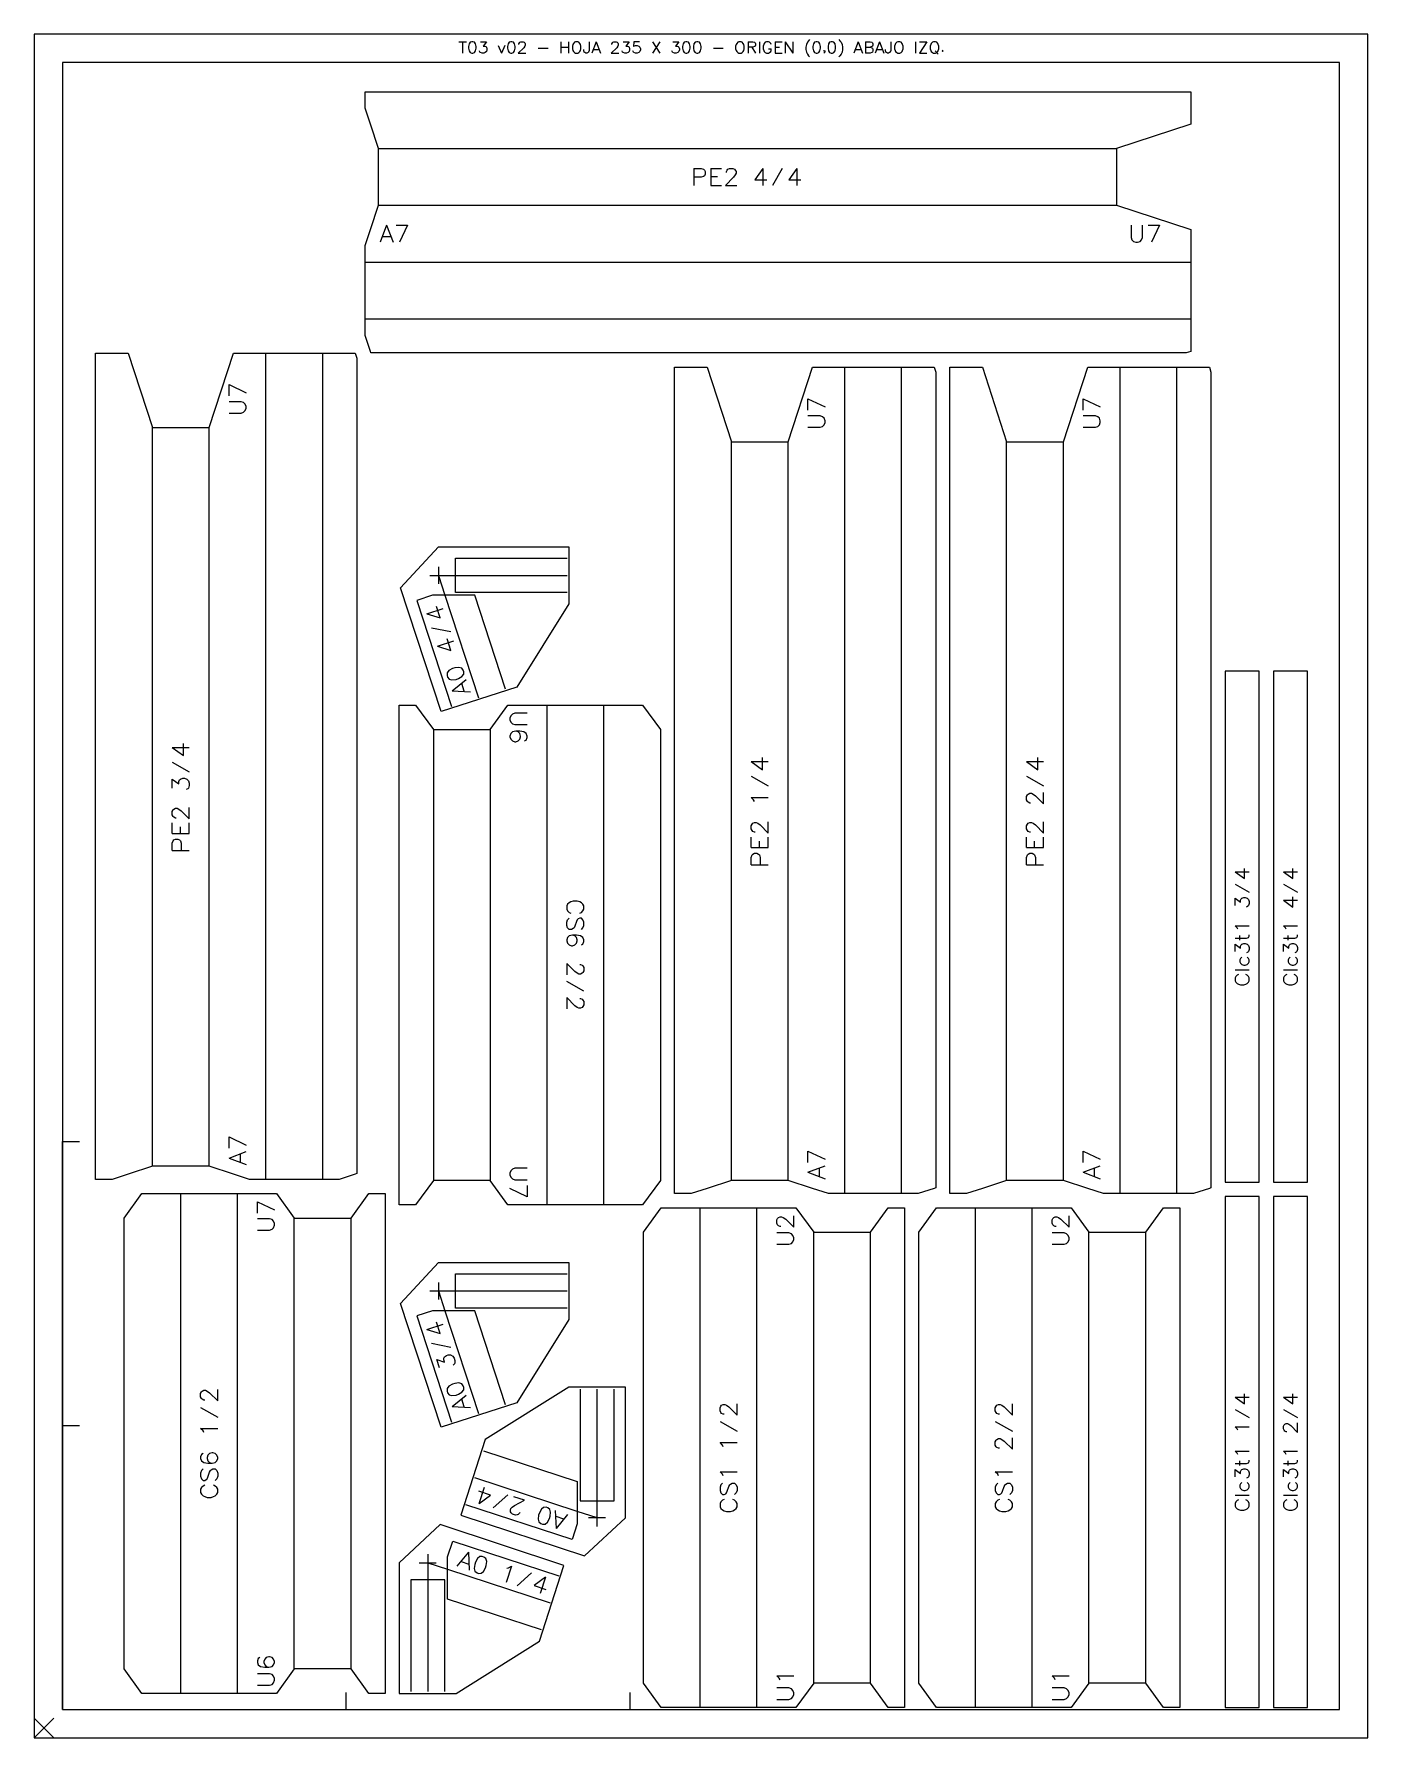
# Model space of a CAD drawing. Extents: x 0 to 235, y 0 to 300.
import ezdxf

# ---------------------------------------------------------------- set-up
doc = ezdxf.new("R2010")
doc.units = 0
for name, color, linetype in [('CORTE', 1, 'Continuous'), ('EJE', 4, 'Continuous'), ('PLIEGUE', 3, 'Continuous'), ('REFERENCIA', 8, 'Continuous'), ('ROTULO', 5, 'Continuous')]:
    doc.layers.add(name, color=color, linetype=linetype)

msp = doc.modelspace()

# ---------------------------------------------------------------- linework, layer by layer
at = {"layer": 'CORTE', "color": 1, "linetype": 'CONTINUOUS'}
for points in [[(58.35, 289.85), (203.8261, 289.85), (203.8261, 286.9386), (203.8261, 284.1338), (203.8261, 284.1338), (190.7012, 279.85), (190.7012, 279.85), (190.7012, 269.85), (190.7012, 269.85), (203.8261, 265.5662), (203.8261, 265.5662), (203.8261, 262.7614), (203.8261, 259.85), (203.8261, 249.85), (203.8261, 246.9386), (203.8261, 244.1338), (203.8261, 244.1338), (202.9565, 243.85), (59.3581, 243.85), (59.2655, 244.1338), (58.35, 246.9386), (58.35, 249.85), (58.35, 259.85), (58.35, 262.7614), (59.2655, 265.5662), (60.6637, 269.85), (60.6637, 279.85), (59.2655, 284.1338), (58.35, 286.9386)], [(10.85, 98.35), (10.85, 243.8261), (13.7614, 243.8261), (16.5662, 243.8261), (16.5662, 243.8261), (20.85, 230.7012), (20.85, 230.7012), (30.85, 230.7012), (30.85, 230.7012), (35.1338, 243.8261), (35.1338, 243.8261), (37.9386, 243.8261), (40.85, 243.8261), (50.85, 243.8261), (53.7614, 243.8261), (56.5662, 243.8261), (56.5662, 243.8261), (56.85, 242.9565), (56.85, 99.3581), (56.5662, 99.2655), (53.7614, 98.35), (50.85, 98.35), (40.85, 98.35), (37.9386, 98.35), (35.1338, 99.2655), (30.85, 100.6637), (20.85, 100.6637), (16.5662, 99.2655), (13.7614, 98.35)], [(112.85, 95.85), (112.85, 241.3261), (115.7614, 241.3261), (118.5662, 241.3261), (118.5662, 241.3261), (122.85, 228.2012), (122.85, 228.2012), (132.85, 228.2012), (132.85, 228.2012), (137.1338, 241.3261), (137.1338, 241.3261), (139.9386, 241.3261), (142.85, 241.3261), (152.85, 241.3261), (155.7614, 241.3261), (158.5662, 241.3261), (158.5662, 241.3261), (158.85, 240.4565), (158.85, 96.8581), (158.5662, 96.7655), (155.7614, 95.85), (152.85, 95.85), (142.85, 95.85), (139.9386, 95.85), (137.1338, 96.7655), (132.85, 98.1637), (122.85, 98.1637), (118.5662, 96.7655), (115.7614, 95.85)], [(161.35, 95.85), (161.35, 241.3261), (164.2614, 241.3261), (167.0662, 241.3261), (167.0662, 241.3261), (171.35, 228.2012), (171.35, 228.2012), (181.35, 228.2012), (181.35, 228.2012), (185.6338, 241.3261), (185.6338, 241.3261), (188.4386, 241.3261), (191.35, 241.3261), (201.35, 241.3261), (204.2614, 241.3261), (207.0662, 241.3261), (207.0662, 241.3261), (207.35, 240.4565), (207.35, 96.8581), (207.0662, 96.7655), (204.2614, 95.85), (201.35, 95.85), (191.35, 95.85), (188.4386, 95.85), (185.6338, 96.7655), (181.35, 98.1637), (171.35, 98.1637), (167.0662, 96.7655), (164.2614, 95.85)], [(64.5324, 202.4972), (71.2324, 209.6972), (94.2324, 209.6972), (94.2324, 199.6972), (85.0324, 184.9972), (71.7324, 180.6972)], [(215.85, 97.85), (215.85, 187.85), (209.85, 187.85), (209.85, 97.85)], [(224.35, 97.85), (224.35, 187.85), (218.35, 187.85), (218.35, 97.85)], [(110.35, 177.5328), (110.35, 98.1672), (107.2177, 93.85), (107.2177, 93.85), (100.35, 93.85), (90.35, 93.85), (83.4823, 93.85), (83.4823, 93.85), (80.35, 98.1672), (80.35, 98.1672), (70.35, 98.1672), (70.35, 98.1672), (67.2177, 93.85), (67.2177, 93.85), (64.35, 93.85), (64.35, 181.85), (67.2177, 181.85), (67.2177, 181.85), (70.35, 177.5328), (70.35, 177.5328), (80.35, 177.5328), (80.35, 177.5328), (83.4823, 181.85), (83.4823, 181.85), (90.35, 181.85), (100.35, 181.85), (107.2177, 181.85), (107.2177, 181.85)], [(15.85, 12.1672), (15.85, 91.5328), (18.9823, 95.85), (18.9823, 95.85), (25.85, 95.85), (35.85, 95.85), (42.7177, 95.85), (42.7177, 95.85), (45.85, 91.5328), (45.85, 91.5328), (55.85, 91.5328), (55.85, 91.5328), (58.9823, 95.85), (58.9823, 95.85), (61.85, 95.85), (61.85, 7.85), (58.9823, 7.85), (58.9823, 7.85), (55.85, 12.1672), (55.85, 12.1672), (45.85, 12.1672), (45.85, 12.1672), (42.7177, 7.85), (42.7177, 7.85), (35.85, 7.85), (25.85, 7.85), (18.9823, 7.85), (18.9823, 7.85)], [(107.35, 9.6672), (107.35, 89.0328), (110.4823, 93.35), (110.4823, 93.35), (117.35, 93.35), (127.35, 93.35), (134.2177, 93.35), (134.2177, 93.35), (137.35, 89.0328), (137.35, 89.0328), (147.35, 89.0328), (147.35, 89.0328), (150.4823, 93.35), (150.4823, 93.35), (153.35, 93.35), (153.35, 5.35), (150.4823, 5.35), (150.4823, 5.35), (147.35, 9.6672), (147.35, 9.6672), (137.35, 9.6672), (137.35, 9.6672), (134.2177, 5.35), (134.2177, 5.35), (127.35, 5.35), (117.35, 5.35), (110.4823, 5.35), (110.4823, 5.35)], [(155.85, 9.6672), (155.85, 89.0328), (158.9823, 93.35), (158.9823, 93.35), (165.85, 93.35), (175.85, 93.35), (182.7177, 93.35), (182.7177, 93.35), (185.85, 89.0328), (185.85, 89.0328), (195.85, 89.0328), (195.85, 89.0328), (198.9823, 93.35), (198.9823, 93.35), (201.85, 93.35), (201.85, 5.35), (198.9823, 5.35), (198.9823, 5.35), (195.85, 9.6672), (195.85, 9.6672), (185.85, 9.6672), (185.85, 9.6672), (182.7177, 5.35), (182.7177, 5.35), (175.85, 5.35), (165.85, 5.35), (158.9823, 5.35), (158.9823, 5.35)], [(215.85, 5.35), (215.85, 95.35), (209.85, 95.35), (209.85, 5.35)], [(224.35, 5.35), (224.35, 95.35), (218.35, 95.35), (218.35, 5.35)], [(64.5324, 76.4972), (71.2324, 83.6972), (94.2324, 83.6972), (94.2324, 73.6972), (85.0324, 58.9972), (71.7324, 54.6972)], [(96.9972, 32.0324), (104.1972, 38.7324), (104.1972, 61.7324), (94.1972, 61.7324), (79.4972, 52.5324), (75.1972, 39.2324)], [(71.55, 37.55), (64.35, 30.85), (64.35, 7.85), (74.35, 7.85), (89.05, 17.05), (93.35, 30.35)]]:
    msp.add_lwpolyline(points, close=True, dxfattribs=at)
at = {"layer": 'EJE', "color": 4, "linetype": 'CONTINUOUS'}
for p, q in [((69.7324, 204.6972), (71.2324, 204.6972)), ((71.2324, 206.1972), (71.2324, 204.6972)), ((71.2324, 204.6972), (72.3747, 201.1972)), ((71.2324, 204.6972), (71.2324, 203.1972)), ((74.2324, 204.6972), (93.9324, 204.6972)), ((72.3747, 201.1972), (78.2726, 183.127)), ((69.7324, 78.6972), (71.2324, 78.6972)), ((71.2324, 80.1972), (71.2324, 78.6972)), ((71.2324, 78.6972), (72.3747, 75.1972)), ((71.2324, 78.6972), (71.2324, 77.1972)), ((74.2324, 78.6972), (93.9324, 78.6972)), ((72.3747, 75.1972), (78.2726, 57.127)), ((99.1972, 41.7324), (99.1972, 61.4324)), ((95.6972, 39.8747), (77.627, 45.7726)), ((99.1972, 38.7324), (95.6972, 39.8747)), ((99.1972, 38.7324), (97.6972, 38.7324)), ((99.1972, 37.2324), (99.1972, 38.7324)), ((100.6972, 38.7324), (99.1972, 38.7324)), ((67.85, 30.85), (69.35, 30.85)), ((69.35, 32.35), (69.35, 30.85)), ((69.35, 30.85), (72.85, 29.7076)), ((69.35, 30.85), (70.85, 30.85)), ((69.35, 27.85), (69.35, 8.15)), ((72.85, 29.7076), (90.9202, 23.8097))]:
    msp.add_line(p, q, dxfattribs=at)
for points in [[(74.2324, 204.6972), (74.2324, 207.6972), (93.9324, 207.6972)], [(71.2324, 204.6972), (72.7324, 204.6972), (74.2324, 204.6972)], [(93.9324, 201.6972), (74.2324, 201.6972), (74.2324, 204.6972)], [(72.3747, 201.1972), (70.1776, 201.1972), (67.41, 200.2939), (73.5151, 181.5889)], [(83.0302, 184.6652), (77.6343, 201.1972), (72.3747, 201.1972)], [(74.2324, 78.6972), (74.2324, 81.6972), (93.9324, 81.6972)], [(71.2324, 78.6972), (72.7324, 78.6972), (74.2324, 78.6972)], [(93.9324, 75.6972), (74.2324, 75.6972), (74.2324, 78.6972)], [(72.3747, 75.1972), (70.1776, 75.1972), (67.41, 74.2939), (73.5151, 55.5889)], [(83.0302, 58.6652), (77.6343, 75.1972), (72.3747, 75.1972)], [(96.1972, 61.4324), (96.1972, 41.7324), (99.1972, 41.7324)], [(99.1972, 41.7324), (102.1972, 41.7324), (102.1972, 61.4324)], [(79.1652, 50.5302), (95.6972, 45.1343), (95.6972, 39.8747)], [(95.6972, 39.8747), (95.6972, 37.6776), (94.7939, 34.91), (76.0889, 41.0151)], [(99.1972, 38.7324), (99.1972, 40.2324), (99.1972, 41.7324)], [(72.85, 29.7076), (72.85, 31.9047), (73.7533, 34.6724), (92.4583, 28.5673)], [(69.35, 30.85), (69.35, 29.35), (69.35, 27.85)], [(69.35, 27.85), (66.35, 27.85), (66.35, 8.15)], [(72.35, 8.15), (72.35, 27.85), (69.35, 27.85)], [(89.382, 19.0522), (72.85, 24.4481), (72.85, 29.7076)]]:
    msp.add_lwpolyline(points, dxfattribs=at)
at = {"layer": 'PLIEGUE', "color": 3, "linetype": 'CONTINUOUS'}
for p, q in [((60.6637, 279.85), (190.7012, 279.85)), ((60.6637, 269.85), (190.7012, 269.85)), ((58.35, 259.85), (203.8261, 259.85)), ((58.35, 249.85), (203.8261, 249.85)), ((40.85, 98.35), (40.85, 243.8261)), ((50.85, 98.35), (50.85, 243.8261)), ((142.85, 95.85), (142.85, 241.3261)), ((152.85, 95.85), (152.85, 241.3261)), ((191.35, 95.85), (191.35, 241.3261)), ((201.35, 95.85), (201.35, 241.3261)), ((20.85, 100.6637), (20.85, 230.7012)), ((30.85, 100.6637), (30.85, 230.7012)), ((122.85, 98.1637), (122.85, 228.2012)), ((132.85, 98.1637), (132.85, 228.2012)), ((171.35, 98.1637), (171.35, 228.2012)), ((181.35, 98.1637), (181.35, 228.2012)), ((90.35, 181.85), (90.35, 93.85)), ((100.35, 181.85), (100.35, 93.85)), ((70.35, 177.5328), (70.35, 98.1672)), ((80.35, 177.5328), (80.35, 98.1672)), ((25.85, 7.85), (25.85, 95.85)), ((35.85, 7.85), (35.85, 95.85)), ((117.35, 5.35), (117.35, 93.35)), ((127.35, 5.35), (127.35, 93.35)), ((165.85, 5.35), (165.85, 93.35)), ((175.85, 5.35), (175.85, 93.35)), ((45.85, 12.1672), (45.85, 91.5328)), ((55.85, 12.1672), (55.85, 91.5328)), ((137.35, 9.6672), (137.35, 89.0328)), ((147.35, 9.6672), (147.35, 89.0328)), ((185.85, 9.6672), (185.85, 89.0328)), ((195.85, 9.6672), (195.85, 89.0328))]:
    msp.add_line(p, q, dxfattribs=at)
at = {"layer": 'REFERENCIA', "color": 8, "linetype": 'CONTINUOUS'}
for p, q in [((74.8333, 298.6429), (76.1667, 298.6429)), ((75.5, 298.6429), (75.5, 296.6429)), ((81.7857, 297.9762), (82.3571, 296.6429)), ((82.9286, 297.9762), (82.3571, 296.6429)), ((88.8333, 297.5), (90.5476, 297.5)), ((92.8333, 298.6429), (92.8333, 296.6429)), ((92.8333, 297.6905), (94.1667, 297.6905)), ((94.1667, 298.6429), (94.1667, 296.6429)), ((99.0238, 298.6429), (98.2619, 296.6429)), ((98.5476, 297.3095), (99.5, 297.3095)), ((99.0238, 298.6429), (99.7857, 296.6429)), ((108.9286, 298.6429), (110.2619, 296.6429)), ((110.2619, 298.6429), (108.9286, 296.6429)), ((119.6905, 297.5), (121.4048, 297.5)), ((125.7857, 298.6429), (125.7857, 296.6429)), ((126.4524, 297.6905), (127.119, 296.6429)), ((127.7857, 298.6429), (127.7857, 296.6429)), ((129.4048, 297.4048), (129.881, 297.4048)), ((130.5476, 298.6429), (130.5476, 296.6429)), ((130.5476, 298.6429), (131.7857, 298.6429)), ((130.5476, 297.6905), (131.3095, 297.6905)), ((132.3571, 298.6429), (132.3571, 296.6429)), ((132.3571, 298.6429), (133.6905, 296.6429)), ((133.6905, 298.6429), (133.6905, 296.6429)), ((145.2143, 298.6429), (144.4524, 296.6429)), ((144.7381, 297.3095), (145.6905, 297.3095)), ((145.2143, 298.6429), (145.9762, 296.6429)), ((146.4524, 298.6429), (146.4524, 296.6429)), ((148.9286, 298.6429), (148.1667, 296.6429)), ((148.4524, 297.3095), (149.4048, 297.3095)), ((148.9286, 298.6429), (149.6905, 296.6429)), ((155.3095, 298.6429), (155.3095, 296.6429)), ((157.3095, 298.6429), (155.9762, 296.6429)), ((155.9762, 298.6429), (157.3095, 298.6429)), ((158.7381, 297.0238), (159.3095, 296.4524)), ((130.5476, 296.6429), (131.7857, 296.6429)), ((155.9762, 296.6429), (157.3095, 296.6429)), ((0, 0), (3.5, 3.5)), ((0, 3.5), (3.5, 0))]:
    msp.add_line(p, q, dxfattribs=at)
for points in [[(0, 0), (235, 0), (235, 300), (0, 300), (0, 0)], [(77.119, 298.6429), (76.8333, 298.5476), (76.6429, 298.2619), (76.5476, 297.7857), (76.5476, 297.5), (76.6429, 297.0238), (76.8333, 296.7381), (77.119, 296.6429), (77.3095, 296.6429), (77.5952, 296.7381), (77.7857, 297.0238), (77.881, 297.5), (77.881, 297.7857), (77.7857, 298.2619), (77.5952, 298.5476), (77.3095, 298.6429), (77.119, 298.6429)], [(78.6429, 298.6429), (79.6905, 298.6429), (79.119, 297.881), (79.4048, 297.881), (79.5952, 297.7857), (79.6905, 297.6905), (79.7857, 297.4048), (79.7857, 297.2143), (79.6905, 296.9286), (79.5, 296.7381), (79.2143, 296.6429), (78.9286, 296.6429), (78.6429, 296.7381), (78.5476, 296.8333), (78.4524, 297.0238)], [(83.9762, 298.6429), (83.6905, 298.5476), (83.5, 298.2619), (83.4048, 297.7857), (83.4048, 297.5), (83.5, 297.0238), (83.6905, 296.7381), (83.9762, 296.6429), (84.1667, 296.6429), (84.4524, 296.7381), (84.6429, 297.0238), (84.7381, 297.5), (84.7381, 297.7857), (84.6429, 298.2619), (84.4524, 298.5476), (84.1667, 298.6429), (83.9762, 298.6429)], [(85.4048, 298.1667), (85.4048, 298.2619), (85.5, 298.4524), (85.5952, 298.5476), (85.7857, 298.6429), (86.1667, 298.6429), (86.3571, 298.5476), (86.4524, 298.4524), (86.5476, 298.2619), (86.5476, 298.0714), (86.4524, 297.881), (86.2619, 297.5952), (85.3095, 296.6429), (86.6429, 296.6429)], [(95.4048, 298.6429), (95.2143, 298.5476), (95.0238, 298.3571), (94.9286, 298.1667), (94.8333, 297.881), (94.8333, 297.4048), (94.9286, 297.119), (95.0238, 296.9286), (95.2143, 296.7381), (95.4048, 296.6429), (95.7857, 296.6429), (95.9762, 296.7381), (96.1667, 296.9286), (96.2619, 297.119), (96.3571, 297.4048), (96.3571, 297.881), (96.2619, 298.1667), (96.1667, 298.3571), (95.9762, 298.5476), (95.7857, 298.6429), (95.4048, 298.6429)], [(97.7857, 298.6429), (97.7857, 297.119), (97.6905, 296.8333), (97.5952, 296.7381), (97.4048, 296.6429), (97.2143, 296.6429), (97.0238, 296.7381), (96.9286, 296.8333), (96.8333, 297.119), (96.8333, 297.3095)], [(101.7857, 298.1667), (101.7857, 298.2619), (101.881, 298.4524), (101.9762, 298.5476), (102.1667, 298.6429), (102.5476, 298.6429), (102.7381, 298.5476), (102.8333, 298.4524), (102.9286, 298.2619), (102.9286, 298.0714), (102.8333, 297.881), (102.6429, 297.5952), (101.6905, 296.6429), (103.0238, 296.6429)], [(103.7857, 298.6429), (104.8333, 298.6429), (104.2619, 297.881), (104.5476, 297.881), (104.7381, 297.7857), (104.8333, 297.6905), (104.9286, 297.4048), (104.9286, 297.2143), (104.8333, 296.9286), (104.6429, 296.7381), (104.3571, 296.6429), (104.0714, 296.6429), (103.7857, 296.7381), (103.6905, 296.8333), (103.5952, 297.0238)], [(106.6429, 298.6429), (105.6905, 298.6429), (105.5952, 297.7857), (105.6905, 297.881), (105.9762, 297.9762), (106.2619, 297.9762), (106.5476, 297.881), (106.7381, 297.6905), (106.8333, 297.4048), (106.8333, 297.2143), (106.7381, 296.9286), (106.5476, 296.7381), (106.2619, 296.6429), (105.9762, 296.6429), (105.6905, 296.7381), (105.5952, 296.8333), (105.5, 297.0238)], [(112.5476, 298.6429), (113.5952, 298.6429), (113.0238, 297.881), (113.3095, 297.881), (113.5, 297.7857), (113.5952, 297.6905), (113.6905, 297.4048), (113.6905, 297.2143), (113.5952, 296.9286), (113.4048, 296.7381), (113.119, 296.6429), (112.8333, 296.6429), (112.5476, 296.7381), (112.4524, 296.8333), (112.3571, 297.0238)], [(114.8333, 298.6429), (114.5476, 298.5476), (114.3571, 298.2619), (114.2619, 297.7857), (114.2619, 297.5), (114.3571, 297.0238), (114.5476, 296.7381), (114.8333, 296.6429), (115.0238, 296.6429), (115.3095, 296.7381), (115.5, 297.0238), (115.5952, 297.5), (115.5952, 297.7857), (115.5, 298.2619), (115.3095, 298.5476), (115.0238, 298.6429), (114.8333, 298.6429)], [(116.7381, 298.6429), (116.4524, 298.5476), (116.2619, 298.2619), (116.1667, 297.7857), (116.1667, 297.5), (116.2619, 297.0238), (116.4524, 296.7381), (116.7381, 296.6429), (116.9286, 296.6429), (117.2143, 296.7381), (117.4048, 297.0238), (117.5, 297.5), (117.5, 297.7857), (117.4048, 298.2619), (117.2143, 298.5476), (116.9286, 298.6429), (116.7381, 298.6429)], [(124.1667, 298.6429), (123.9762, 298.5476), (123.7857, 298.3571), (123.6905, 298.1667), (123.5952, 297.881), (123.5952, 297.4048), (123.6905, 297.119), (123.7857, 296.9286), (123.9762, 296.7381), (124.1667, 296.6429), (124.5476, 296.6429), (124.7381, 296.7381), (124.9286, 296.9286), (125.0238, 297.119), (125.119, 297.4048), (125.119, 297.881), (125.0238, 298.1667), (124.9286, 298.3571), (124.7381, 298.5476), (124.5476, 298.6429), (124.1667, 298.6429)], [(125.7857, 298.6429), (126.6429, 298.6429), (126.9286, 298.5476), (127.0238, 298.4524), (127.119, 298.2619), (127.119, 298.0714), (127.0238, 297.881), (126.9286, 297.7857), (126.6429, 297.6905), (125.7857, 297.6905)], [(129.881, 298.1667), (129.7857, 298.3571), (129.5952, 298.5476), (129.4048, 298.6429), (129.0238, 298.6429), (128.8333, 298.5476), (128.6429, 298.3571), (128.5476, 298.1667), (128.4524, 297.881), (128.4524, 297.4048), (128.5476, 297.119), (128.6429, 296.9286), (128.8333, 296.7381), (129.0238, 296.6429), (129.4048, 296.6429), (129.5952, 296.7381), (129.7857, 296.9286), (129.881, 297.119), (129.881, 297.4048)], [(136.6429, 299.0238), (136.4524, 298.8333), (136.2619, 298.5476), (136.0714, 298.1667), (135.9762, 297.6905), (135.9762, 297.3095), (136.0714, 296.8333), (136.2619, 296.4524), (136.4524, 296.1667), (136.6429, 295.9762)], [(137.7857, 298.6429), (137.5, 298.5476), (137.3095, 298.2619), (137.2143, 297.7857), (137.2143, 297.5), (137.3095, 297.0238), (137.5, 296.7381), (137.7857, 296.6429), (137.9762, 296.6429), (138.2619, 296.7381), (138.4524, 297.0238), (138.5476, 297.5), (138.5476, 297.7857), (138.4524, 298.2619), (138.2619, 298.5476), (137.9762, 298.6429), (137.7857, 298.6429)], [(139.3095, 297.0238), (139.2143, 296.9286), (139.119, 297.0238), (139.2143, 297.119), (139.3095, 297.0238), (139.3095, 296.8333), (139.119, 296.6429)], [(140.4524, 298.6429), (140.1667, 298.5476), (139.9762, 298.2619), (139.881, 297.7857), (139.881, 297.5), (139.9762, 297.0238), (140.1667, 296.7381), (140.4524, 296.6429), (140.6429, 296.6429), (140.9286, 296.7381), (141.119, 297.0238), (141.2143, 297.5), (141.2143, 297.7857), (141.119, 298.2619), (140.9286, 298.5476), (140.6429, 298.6429), (140.4524, 298.6429)], [(141.7857, 299.0238), (141.9762, 298.8333), (142.1667, 298.5476), (142.3571, 298.1667), (142.4524, 297.6905), (142.4524, 297.3095), (142.3571, 296.8333), (142.1667, 296.4524), (141.9762, 296.1667), (141.7857, 295.9762)], [(146.4524, 298.6429), (147.3095, 298.6429), (147.5952, 298.5476), (147.6905, 298.4524), (147.7857, 298.2619), (147.7857, 298.0714), (147.6905, 297.881), (147.5952, 297.7857), (147.3095, 297.6905)], [(146.4524, 297.6905), (147.3095, 297.6905), (147.5952, 297.5952), (147.6905, 297.5), (147.7857, 297.3095), (147.7857, 297.0238), (147.6905, 296.8333), (147.5952, 296.7381), (147.3095, 296.6429), (146.4524, 296.6429)], [(150.9286, 298.6429), (150.9286, 297.119), (150.8333, 296.8333), (150.7381, 296.7381), (150.5476, 296.6429), (150.3571, 296.6429), (150.1667, 296.7381), (150.0714, 296.8333), (149.9762, 297.119), (149.9762, 297.3095)], [(152.1667, 298.6429), (151.9762, 298.5476), (151.7857, 298.3571), (151.6905, 298.1667), (151.5952, 297.881), (151.5952, 297.4048), (151.6905, 297.119), (151.7857, 296.9286), (151.9762, 296.7381), (152.1667, 296.6429), (152.5476, 296.6429), (152.7381, 296.7381), (152.9286, 296.9286), (153.0238, 297.119), (153.119, 297.4048), (153.119, 297.881), (153.0238, 298.1667), (152.9286, 298.3571), (152.7381, 298.5476), (152.5476, 298.6429), (152.1667, 298.6429)], [(158.4524, 298.6429), (158.2619, 298.5476), (158.0714, 298.3571), (157.9762, 298.1667), (157.881, 297.881), (157.881, 297.4048), (157.9762, 297.119), (158.0714, 296.9286), (158.2619, 296.7381), (158.4524, 296.6429), (158.8333, 296.6429), (159.0238, 296.7381), (159.2143, 296.9286), (159.3095, 297.119), (159.4048, 297.4048), (159.4048, 297.881), (159.3095, 298.1667), (159.2143, 298.3571), (159.0238, 298.5476), (158.8333, 298.6429), (158.4524, 298.6429)], [(160.0714, 297.119), (159.9762, 297.0238), (160.0714, 296.9286), (160.1667, 297.0238), (160.0714, 297.119)], [(5, 5), (230, 5), (230, 295), (5, 295), (5, 5)]]:
    msp.add_lwpolyline(points, dxfattribs=at)
at = {"layer": 'ROTULO', "color": 5, "linetype": 'CONTINUOUS'}
for p, q in [((116.2539, 276.35), (116.2539, 273.35)), ((119.2539, 276.35), (119.2539, 273.35)), ((119.2539, 276.35), (121.111, 276.35)), ((128.3967, 276.35), (128.3967, 273.35)), ((131.8253, 276.35), (130.111, 273.35)), ((134.3967, 276.35), (134.3967, 273.35)), ((119.2539, 274.9214), (120.3967, 274.9214)), ((119.2539, 273.35), (121.111, 273.35)), ((62.1024, 266.35), (60.9596, 263.35)), ((61.3881, 264.35), (62.8167, 264.35)), ((62.1024, 266.35), (63.2453, 263.35)), ((63.8167, 266.35), (65.8167, 266.35)), ((65.8167, 266.35), (64.3881, 263.35)), ((196.2769, 266.35), (198.2769, 266.35)), ((198.2769, 266.35), (196.8484, 263.35)), ((34.35, 238.2769), (37.35, 236.8484)), ((34.35, 236.2769), (34.35, 238.2769)), ((136.35, 235.7769), (139.35, 234.3484)), ((136.35, 233.7769), (136.35, 235.7769)), ((184.85, 235.7769), (187.85, 234.3484)), ((184.85, 233.7769), (184.85, 235.7769)), ((69.2236, 197.9258), (72.0756, 198.8567)), ((70.0215, 195.4813), (73.4053, 194.7825)), ((71.0853, 192.222), (73.9372, 193.1528)), ((73.6562, 184.3452), (76.1535, 186.3625)), ((73.6562, 184.3452), (76.8627, 184.1896)), ((75.7791, 184.2867), (75.3359, 185.6448)), ((24.35, 174.3967), (27.35, 174.3967)), ((24.35, 171.8253), (27.35, 170.111)), ((126.35, 171.8967), (129.35, 171.8967)), ((174.85, 171.8967), (177.85, 171.8967)), ((126.35, 169.3253), (129.35, 167.611)), ((174.85, 169.3253), (177.85, 167.611)), ((24.35, 159.2539), (24.35, 161.111)), ((24.35, 159.2539), (27.35, 159.2539)), ((25.7786, 159.2539), (25.7786, 160.3967)), ((27.35, 159.2539), (27.35, 161.111)), ((24.35, 156.2539), (27.35, 156.2539)), ((126.35, 156.7539), (126.35, 158.611)), ((126.35, 156.7539), (129.35, 156.7539)), ((127.7786, 156.7539), (127.7786, 157.8967)), ((129.35, 156.7539), (129.35, 158.611)), ((174.85, 156.7539), (174.85, 158.611)), ((174.85, 156.7539), (177.85, 156.7539)), ((176.2786, 156.7539), (176.2786, 157.8967)), ((177.85, 156.7539), (177.85, 158.611)), ((126.35, 153.7539), (129.35, 153.7539)), ((174.85, 153.7539), (177.85, 153.7539)), ((211.6, 152.4929), (214.1, 152.4929)), ((211.6, 150.35), (214.1, 148.9214)), ((220.1, 152.4929), (222.6, 152.4929)), ((220.1, 150.35), (222.6, 148.9214)), ((220.1, 147.4929), (222.6, 147.4929)), ((212.4333, 140.469), (212.4333, 141.3024)), ((220.9333, 140.469), (220.9333, 141.3024)), ((211.6, 135.231), (214.1, 135.231)), ((220.1, 135.231), (222.6, 135.231)), ((96.85, 131.4929), (93.85, 133.2071)), ((5, 5), (5, 105)), ((5, 105), (8, 105)), ((34.35, 105.8167), (37.35, 104.3881)), ((34.35, 103.8167), (34.35, 105.8167)), ((34.35, 102.1024), (37.35, 103.2453)), ((34.35, 102.1024), (37.35, 100.9596)), ((36.35, 101.3881), (36.35, 102.8167)), ((136.35, 103.3167), (139.35, 101.8881)), ((136.35, 101.3167), (136.35, 103.3167)), ((184.85, 103.3167), (187.85, 101.8881)), ((184.85, 101.3167), (184.85, 103.3167)), ((136.35, 99.6024), (139.35, 100.7453)), ((136.35, 99.6024), (139.35, 98.4596)), ((138.35, 98.8881), (138.35, 100.3167)), ((184.85, 99.6024), (187.85, 100.7453)), ((184.85, 99.6024), (187.85, 98.4596)), ((186.85, 98.8881), (186.85, 100.3167)), ((86.85, 95.2917), (83.85, 96.7202)), ((86.85, 97.2917), (86.85, 95.2917)), ((39.35, 94.4083), (42.35, 92.9798)), ((39.35, 92.4083), (39.35, 94.4083)), ((69.2236, 71.9258), (72.0756, 72.8567)), ((70.0215, 69.4813), (73.4053, 68.7825)), ((73.6562, 58.3452), (76.1535, 60.3625)), ((29.35, 58.2071), (32.35, 56.4929)), ((73.6562, 58.3452), (76.8627, 58.1896)), ((75.7791, 58.2867), (75.3359, 59.6448)), ((211.6, 59.9929), (214.1, 59.9929)), ((211.6, 57.85), (214.1, 56.4214)), ((220.1, 59.9929), (222.6, 59.9929)), ((220.1, 57.85), (222.6, 56.4214)), ((5, 55), (8, 55)), ((120.85, 55.7071), (123.85, 53.9929)), ((169.35, 55.7071), (172.35, 53.9929)), ((212.4333, 47.969), (212.4333, 48.8024)), ((220.9333, 47.969), (220.9333, 48.8024)), ((78.4378, 41.2972), (79.3686, 44.1492)), ((80.8823, 40.4994), (83.4428, 42.8194)), ((211.6, 42.731), (214.1, 42.731)), ((220.1, 42.731), (222.6, 42.731)), ((92.0184, 36.8647), (91.8628, 40.0712)), ((92.0184, 36.8647), (94.0357, 39.362)), ((93.318, 38.5443), (91.9599, 38.9876)), ((76.5288, 32.7177), (74.5115, 30.2204)), ((75.2292, 31.038), (76.5873, 30.5948)), ((76.5288, 32.7177), (76.6844, 29.5112)), ((87.6649, 29.083), (85.1044, 26.763)), ((90.1095, 28.2851), (89.1786, 25.4332)), ((55, 5), (55, 8)), ((105, 5), (105, 8)), ((5, 5), (105, 5))]:
    msp.add_line(p, q, dxfattribs=at)
for points in [[(116.2539, 276.35), (117.5396, 276.35), (117.9681, 276.2071), (118.111, 276.0643), (118.2539, 275.7786), (118.2539, 275.35), (118.111, 275.0643), (117.9681, 274.9214), (117.5396, 274.7786), (116.2539, 274.7786)], [(121.9681, 275.6357), (121.9681, 275.7786), (122.111, 276.0643), (122.2539, 276.2071), (122.5396, 276.35), (123.111, 276.35), (123.3967, 276.2071), (123.5396, 276.0643), (123.6824, 275.7786), (123.6824, 275.4929), (123.5396, 275.2071), (123.2539, 274.7786), (121.8253, 273.35), (123.8253, 273.35)], [(128.3967, 276.35), (126.9681, 274.35), (129.111, 274.35)], [(134.3967, 276.35), (132.9681, 274.35), (135.111, 274.35)], [(193.2769, 266.35), (193.2769, 264.2071), (193.4198, 263.7786), (193.7055, 263.4929), (194.1341, 263.35), (194.4198, 263.35), (194.8484, 263.4929), (195.1341, 263.7786), (195.2769, 264.2071), (195.2769, 266.35)], [(34.35, 233.2769), (36.4929, 233.2769), (36.9214, 233.4198), (37.2071, 233.7055), (37.35, 234.1341), (37.35, 234.4198), (37.2071, 234.8484), (36.9214, 235.1341), (36.4929, 235.2769), (34.35, 235.2769)], [(136.35, 230.7769), (138.4929, 230.7769), (138.9214, 230.9198), (139.2071, 231.2055), (139.35, 231.6341), (139.35, 231.9198), (139.2071, 232.3484), (138.9214, 232.6341), (138.4929, 232.7769), (136.35, 232.7769)], [(184.85, 230.7769), (186.9929, 230.7769), (187.4214, 230.9198), (187.7071, 231.2055), (187.85, 231.6341), (187.85, 231.9198), (187.7071, 232.3484), (187.4214, 232.6341), (186.9929, 232.7769), (184.85, 232.7769)], [(69.2236, 197.9258), (71.5682, 197.1883), (70.9033, 199.2254)], [(71.0853, 192.222), (73.4298, 191.4845), (72.765, 193.5216)], [(72.8583, 186.7897), (73.1271, 186.4266), (73.6232, 186.288), (74.3465, 186.3738), (74.754, 186.5068), (75.3887, 186.8642), (75.7074, 187.2688), (75.7103, 187.7206), (75.6216, 187.9922), (75.3528, 188.3553), (74.8568, 188.4939), (74.1334, 188.4081), (73.726, 188.2751), (73.0913, 187.9177), (72.7725, 187.5131), (72.7697, 187.0613), (72.8583, 186.7897)], [(86.85, 180.4083), (84.7071, 180.4083), (84.2786, 180.2655), (83.9929, 179.9798), (83.85, 179.5512), (83.85, 179.2655), (83.9929, 178.8369), (84.2786, 178.5512), (84.7071, 178.4083), (86.85, 178.4083)], [(86.4214, 175.5512), (86.7071, 175.694), (86.85, 176.1226), (86.85, 176.4083), (86.7071, 176.8369), (86.2786, 177.1226), (85.5643, 177.2655), (84.85, 177.2655), (84.2786, 177.1226), (83.9929, 176.8369), (83.85, 176.4083), (83.85, 176.2655), (83.9929, 175.8369), (84.2786, 175.5512), (84.7071, 175.4083), (84.85, 175.4083), (85.2786, 175.5512), (85.5643, 175.8369), (85.7071, 176.2655), (85.7071, 176.4083), (85.5643, 176.8369), (85.2786, 177.1226), (84.85, 177.2655)], [(24.35, 174.3967), (26.35, 172.9681), (26.35, 175.111)], [(126.35, 171.8967), (128.35, 170.4681), (128.35, 172.611)], [(174.85, 171.8967), (176.85, 170.4681), (176.85, 172.611)], [(24.35, 167.2539), (24.35, 168.8253), (25.4929, 167.9681), (25.4929, 168.3967), (25.6357, 168.6824), (25.7786, 168.8253), (26.2071, 168.9681), (26.4929, 168.9681), (26.9214, 168.8253), (27.2071, 168.5396), (27.35, 168.111), (27.35, 167.6824), (27.2071, 167.2539), (27.0643, 167.111), (26.7786, 166.9681)], [(126.9214, 164.8967), (126.7786, 165.1824), (126.35, 165.611), (129.35, 165.611)], [(175.5643, 164.611), (175.4214, 164.611), (175.1357, 164.7539), (174.9929, 164.8967), (174.85, 165.1824), (174.85, 165.7539), (174.9929, 166.0396), (175.1357, 166.1824), (175.4214, 166.3253), (175.7071, 166.3253), (175.9929, 166.1824), (176.4214, 165.8967), (177.85, 164.4681), (177.85, 166.4681)], [(25.0643, 161.9681), (24.9214, 161.9681), (24.6357, 162.111), (24.4929, 162.2539), (24.35, 162.5396), (24.35, 163.111), (24.4929, 163.3967), (24.6357, 163.5396), (24.9214, 163.6824), (25.2071, 163.6824), (25.4929, 163.5396), (25.9214, 163.2539), (27.35, 161.8253), (27.35, 163.8253)], [(127.0643, 159.4681), (126.9214, 159.4681), (126.6357, 159.611), (126.4929, 159.7539), (126.35, 160.0396), (126.35, 160.611), (126.4929, 160.8967), (126.6357, 161.0396), (126.9214, 161.1824), (127.2071, 161.1824), (127.4929, 161.0396), (127.9214, 160.7539), (129.35, 159.3253), (129.35, 161.3253)], [(175.5643, 159.4681), (175.4214, 159.4681), (175.1357, 159.611), (174.9929, 159.7539), (174.85, 160.0396), (174.85, 160.611), (174.9929, 160.8967), (175.1357, 161.0396), (175.4214, 161.1824), (175.7071, 161.1824), (175.9929, 161.0396), (176.4214, 160.7539), (177.85, 159.3253), (177.85, 161.3253)], [(24.35, 156.2539), (24.35, 157.5396), (24.4929, 157.9681), (24.6357, 158.111), (24.9214, 158.2539), (25.35, 158.2539), (25.6357, 158.111), (25.7786, 157.9681), (25.9214, 157.5396), (25.9214, 156.2539)], [(126.35, 153.7539), (126.35, 155.0396), (126.4929, 155.4681), (126.6357, 155.611), (126.9214, 155.7539), (127.35, 155.7539), (127.6357, 155.611), (127.7786, 155.4681), (127.9214, 155.0396), (127.9214, 153.7539)], [(174.85, 153.7539), (174.85, 155.0396), (174.9929, 155.4681), (175.1357, 155.611), (175.4214, 155.7539), (175.85, 155.7539), (176.1357, 155.611), (176.2786, 155.4681), (176.4214, 155.0396), (176.4214, 153.7539)], [(211.6, 152.4929), (213.2667, 151.3024), (213.2667, 153.0881)], [(220.1, 152.4929), (221.7667, 151.3024), (221.7667, 153.0881)], [(96.1357, 145.2071), (96.4214, 145.35), (96.7071, 145.6357), (96.85, 145.9214), (96.85, 146.4929), (96.7071, 146.7786), (96.4214, 147.0643), (96.1357, 147.2071), (95.7071, 147.35), (94.9929, 147.35), (94.5643, 147.2071), (94.2786, 147.0643), (93.9929, 146.7786), (93.85, 146.4929), (93.85, 145.9214), (93.9929, 145.6357), (94.2786, 145.35), (94.5643, 145.2071)], [(211.6, 146.5405), (211.6, 147.85), (212.5524, 147.1357), (212.5524, 147.4929), (212.6714, 147.731), (212.7905, 147.85), (213.1476, 147.969), (213.3857, 147.969), (213.7429, 147.85), (213.981, 147.6119), (214.1, 147.2548), (214.1, 146.8976), (213.981, 146.5405), (213.8619, 146.4214), (213.6238, 146.3024)], [(220.1, 147.4929), (221.7667, 146.3024), (221.7667, 148.0881)], [(96.4214, 142.35), (96.7071, 142.6357), (96.85, 143.0643), (96.85, 143.6357), (96.7071, 144.0643), (96.4214, 144.35), (96.1357, 144.35), (95.85, 144.2071), (95.7071, 144.0643), (95.5643, 143.7786), (95.2786, 142.9214), (95.1357, 142.6357), (94.9929, 142.4929), (94.7071, 142.35), (94.2786, 142.35), (93.9929, 142.6357), (93.85, 143.0643), (93.85, 143.6357), (93.9929, 144.0643), (94.2786, 144.35)], [(96.4214, 139.6357), (96.7071, 139.7786), (96.85, 140.2071), (96.85, 140.4929), (96.7071, 140.9214), (96.2786, 141.2071), (95.5643, 141.35), (94.85, 141.35), (94.2786, 141.2071), (93.9929, 140.9214), (93.85, 140.4929), (93.85, 140.35), (93.9929, 139.9214), (94.2786, 139.6357), (94.7071, 139.4929), (94.85, 139.4929), (95.2786, 139.6357), (95.5643, 139.9214), (95.7071, 140.35), (95.7071, 140.4929), (95.5643, 140.9214), (95.2786, 141.2071), (94.85, 141.35)], [(212.0762, 142.3738), (211.9571, 142.6119), (211.6, 142.969), (214.1, 142.969)], [(211.6, 140.8262), (213.6238, 140.8262), (213.981, 140.9452), (214.1, 141.1833), (214.1, 141.4214)], [(220.5762, 142.3738), (220.4571, 142.6119), (220.1, 142.969), (222.6, 142.969)], [(220.1, 140.8262), (222.1238, 140.8262), (222.481, 140.9452), (222.6, 141.1833), (222.6, 141.4214)], [(211.6, 138.4452), (211.6, 139.7548), (212.5524, 139.0405), (212.5524, 139.3976), (212.6714, 139.6357), (212.7905, 139.7548), (213.1476, 139.8738), (213.3857, 139.8738), (213.7429, 139.7548), (213.981, 139.5167), (214.1, 139.1595), (214.1, 138.8024), (213.981, 138.4452), (213.8619, 138.3262), (213.6238, 138.2071)], [(220.1, 138.4452), (220.1, 139.7548), (221.0524, 139.0405), (221.0524, 139.3976), (221.1714, 139.6357), (221.2905, 139.7548), (221.6476, 139.8738), (221.8857, 139.8738), (222.2429, 139.7548), (222.481, 139.5167), (222.6, 139.1595), (222.6, 138.8024), (222.481, 138.4452), (222.3619, 138.3262), (222.1238, 138.2071)], [(96.1357, 136.2071), (96.2786, 136.2071), (96.5643, 136.0643), (96.7071, 135.9214), (96.85, 135.6357), (96.85, 135.0643), (96.7071, 134.7786), (96.5643, 134.6357), (96.2786, 134.4929), (95.9929, 134.4929), (95.7071, 134.6357), (95.2786, 134.9214), (93.85, 136.35), (93.85, 134.35)], [(212.7905, 137.4929), (212.5524, 137.2548), (212.4333, 137.0167), (212.4333, 136.6595), (212.5524, 136.4214), (212.7905, 136.1833), (213.1476, 136.0643), (213.3857, 136.0643), (213.7429, 136.1833), (213.981, 136.4214), (214.1, 136.6595), (214.1, 137.0167), (213.981, 137.2548), (213.7429, 137.4929)], [(221.2905, 137.4929), (221.0524, 137.2548), (220.9333, 137.0167), (220.9333, 136.6595), (221.0524, 136.4214), (221.2905, 136.1833), (221.6476, 136.0643), (221.8857, 136.0643), (222.2429, 136.1833), (222.481, 136.4214), (222.6, 136.6595), (222.6, 137.0167), (222.481, 137.2548), (222.2429, 137.4929)], [(212.1952, 134.3976), (211.9571, 134.2786), (211.719, 134.0405), (211.6, 133.8024), (211.6, 133.3262), (211.719, 133.0881), (211.9571, 132.85), (212.1952, 132.731), (212.5524, 132.6119), (213.1476, 132.6119), (213.5048, 132.731), (213.7429, 132.85), (213.981, 133.0881), (214.1, 133.3262), (214.1, 133.8024), (213.981, 134.0405), (213.7429, 134.2786), (213.5048, 134.3976)], [(220.6952, 134.3976), (220.4571, 134.2786), (220.219, 134.0405), (220.1, 133.8024), (220.1, 133.3262), (220.219, 133.0881), (220.4571, 132.85), (220.6952, 132.731), (221.0524, 132.6119), (221.6476, 132.6119), (222.0048, 132.731), (222.2429, 132.85), (222.481, 133.0881), (222.6, 133.3262), (222.6, 133.8024), (222.481, 134.0405), (222.2429, 134.2786), (222.0048, 134.3976)], [(96.1357, 130.2071), (96.2786, 130.2071), (96.5643, 130.0643), (96.7071, 129.9214), (96.85, 129.6357), (96.85, 129.0643), (96.7071, 128.7786), (96.5643, 128.6357), (96.2786, 128.4929), (95.9929, 128.4929), (95.7071, 128.6357), (95.2786, 128.9214), (93.85, 130.35), (93.85, 128.35)], [(86.85, 100.2917), (84.7071, 100.2917), (84.2786, 100.1488), (83.9929, 99.8631), (83.85, 99.4345), (83.85, 99.1488), (83.9929, 98.7202), (84.2786, 98.4345), (84.7071, 98.2917), (86.85, 98.2917)], [(39.35, 89.4083), (41.4929, 89.4083), (41.9214, 89.5512), (42.2071, 89.8369), (42.35, 90.2655), (42.35, 90.5512), (42.2071, 90.9798), (41.9214, 91.2655), (41.4929, 91.4083), (39.35, 91.4083)], [(131.5643, 90.0512), (131.4214, 90.0512), (131.1357, 90.194), (130.9929, 90.3369), (130.85, 90.6226), (130.85, 91.194), (130.9929, 91.4798), (131.1357, 91.6226), (131.4214, 91.7655), (131.7071, 91.7655), (131.9929, 91.6226), (132.4214, 91.3369), (133.85, 89.9083), (133.85, 91.9083)], [(180.0643, 90.0512), (179.9214, 90.0512), (179.6357, 90.194), (179.4929, 90.3369), (179.35, 90.6226), (179.35, 91.194), (179.4929, 91.4798), (179.6357, 91.6226), (179.9214, 91.7655), (180.2071, 91.7655), (180.4929, 91.6226), (180.9214, 91.3369), (182.35, 89.9083), (182.35, 91.9083)], [(130.85, 86.9083), (132.9929, 86.9083), (133.4214, 87.0512), (133.7071, 87.3369), (133.85, 87.7655), (133.85, 88.0512), (133.7071, 88.4798), (133.4214, 88.7655), (132.9929, 88.9083), (130.85, 88.9083)], [(179.35, 86.9083), (181.4929, 86.9083), (181.9214, 87.0512), (182.2071, 87.3369), (182.35, 87.7655), (182.35, 88.0512), (182.2071, 88.4798), (181.9214, 88.7655), (181.4929, 88.9083), (179.35, 88.9083)], [(69.2236, 71.9258), (71.5682, 71.1883), (70.9033, 73.2254)], [(71.4399, 65.1355), (70.9523, 66.6294), (72.3047, 66.1692), (72.1718, 66.5766), (72.2189, 66.8925), (72.3104, 67.0726), (72.6735, 67.3414), (72.9451, 67.4301), (73.3968, 67.4273), (73.7571, 67.2443), (74.0259, 66.8812), (74.1589, 66.4738), (74.156, 66.022), (74.0646, 65.8419), (73.8373, 65.6174)], [(30.0643, 59.4929), (29.9214, 59.4929), (29.6357, 59.6357), (29.4929, 59.7786), (29.35, 60.0643), (29.35, 60.6357), (29.4929, 60.9214), (29.6357, 61.0643), (29.9214, 61.2071), (30.2071, 61.2071), (30.4929, 61.0643), (30.9214, 60.7786), (32.35, 59.35), (32.35, 61.35)], [(72.8583, 60.7897), (73.1271, 60.4266), (73.6232, 60.288), (74.3465, 60.3738), (74.754, 60.5068), (75.3887, 60.8642), (75.7074, 61.2688), (75.7103, 61.7206), (75.6216, 61.9922), (75.3528, 62.3553), (74.8568, 62.4939), (74.1334, 62.4081), (73.726, 62.2751), (73.0913, 61.9177), (72.7725, 61.5131), (72.7697, 61.0613), (72.8583, 60.7897)], [(211.6, 59.9929), (213.2667, 58.8024), (213.2667, 60.5881)], [(220.1, 59.9929), (221.7667, 58.8024), (221.7667, 60.5881)], [(121.5643, 56.9929), (121.4214, 56.9929), (121.1357, 57.1357), (120.9929, 57.2786), (120.85, 57.5643), (120.85, 58.1357), (120.9929, 58.4214), (121.1357, 58.5643), (121.4214, 58.7071), (121.7071, 58.7071), (121.9929, 58.5643), (122.4214, 58.2786), (123.85, 56.85), (123.85, 58.85)], [(170.0643, 56.9929), (169.9214, 56.9929), (169.6357, 57.1357), (169.4929, 57.2786), (169.35, 57.5643), (169.35, 58.1357), (169.4929, 58.4214), (169.6357, 58.5643), (169.9214, 58.7071), (170.2071, 58.7071), (170.4929, 58.5643), (170.9214, 58.2786), (172.35, 56.85), (172.35, 58.85)], [(29.9214, 53.7786), (29.7786, 54.0643), (29.35, 54.4929), (32.35, 54.4929)], [(212.0762, 54.1595), (211.9571, 54.3976), (211.6, 54.7548), (214.1, 54.7548)], [(220.6952, 53.9214), (220.5762, 53.9214), (220.3381, 54.0405), (220.219, 54.1595), (220.1, 54.3976), (220.1, 54.8738), (220.219, 55.1119), (220.3381, 55.231), (220.5762, 55.35), (220.8143, 55.35), (221.0524, 55.231), (221.4095, 54.9929), (222.6, 53.8024), (222.6, 55.469)], [(121.4214, 51.2786), (121.2786, 51.5643), (120.85, 51.9929), (123.85, 51.9929)], [(170.0643, 50.9929), (169.9214, 50.9929), (169.6357, 51.1357), (169.4929, 51.2786), (169.35, 51.5643), (169.35, 52.1357), (169.4929, 52.4214), (169.6357, 52.5643), (169.9214, 52.7071), (170.2071, 52.7071), (170.4929, 52.5643), (170.9214, 52.2786), (172.35, 50.85), (172.35, 52.85)], [(29.7786, 50.0643), (29.4929, 49.9214), (29.35, 49.4929), (29.35, 49.2071), (29.4929, 48.7786), (29.9214, 48.4929), (30.6357, 48.35), (31.35, 48.35), (31.9214, 48.4929), (32.2071, 48.7786), (32.35, 49.2071), (32.35, 49.35), (32.2071, 49.7786), (31.9214, 50.0643), (31.4929, 50.2071), (31.35, 50.2071), (30.9214, 50.0643), (30.6357, 49.7786), (30.4929, 49.35), (30.4929, 49.2071), (30.6357, 48.7786), (30.9214, 48.4929), (31.35, 48.35)], [(212.0762, 49.8738), (211.9571, 50.1119), (211.6, 50.469), (214.1, 50.469)], [(211.6, 48.3262), (213.6238, 48.3262), (213.981, 48.4452), (214.1, 48.6833), (214.1, 48.9214)], [(220.5762, 49.8738), (220.4571, 50.1119), (220.1, 50.469), (222.6, 50.469)], [(220.1, 48.3262), (222.1238, 48.3262), (222.481, 48.4452), (222.6, 48.6833), (222.6, 48.9214)], [(29.7786, 47.35), (29.4929, 47.0643), (29.35, 46.6357), (29.35, 46.0643), (29.4929, 45.6357), (29.7786, 45.35), (30.0643, 45.35), (30.35, 45.4929), (30.4929, 45.6357), (30.6357, 45.9214), (30.9214, 46.7786), (31.0643, 47.0643), (31.2071, 47.2071), (31.4929, 47.35), (31.9214, 47.35), (32.2071, 47.0643), (32.35, 46.6357), (32.35, 46.0643), (32.2071, 45.6357), (31.9214, 45.35)], [(121.4214, 46.1357), (121.2786, 46.4214), (120.85, 46.85), (123.85, 46.85)], [(169.9214, 46.1357), (169.7786, 46.4214), (169.35, 46.85), (172.35, 46.85)], [(211.6, 45.9452), (211.6, 47.2548), (212.5524, 46.5405), (212.5524, 46.8976), (212.6714, 47.1357), (212.7905, 47.2548), (213.1476, 47.3738), (213.3857, 47.3738), (213.7429, 47.2548), (213.981, 47.0167), (214.1, 46.6595), (214.1, 46.3024), (213.981, 45.9452), (213.8619, 45.8262), (213.6238, 45.7071)], [(220.1, 45.9452), (220.1, 47.2548), (221.0524, 46.5405), (221.0524, 46.8976), (221.1714, 47.1357), (221.2905, 47.2548), (221.6476, 47.3738), (221.8857, 47.3738), (222.2429, 47.2548), (222.481, 47.0167), (222.6, 46.6595), (222.6, 46.3024), (222.481, 45.9452), (222.3619, 45.8262), (222.1238, 45.7071)], [(30.0643, 44.4929), (29.7786, 44.35), (29.4929, 44.0643), (29.35, 43.7786), (29.35, 43.2071), (29.4929, 42.9214), (29.7786, 42.6357), (30.0643, 42.4929), (30.4929, 42.35), (31.2071, 42.35), (31.6357, 42.4929), (31.9214, 42.6357), (32.2071, 42.9214), (32.35, 43.2071), (32.35, 43.7786), (32.2071, 44.0643), (31.9214, 44.35), (31.6357, 44.4929)], [(78.4378, 41.2972), (80.4164, 42.7553), (78.3793, 43.4202)], [(85.5855, 39.7157), (85.5412, 39.5799), (85.3167, 39.3526), (85.1366, 39.2611), (84.8207, 39.2139), (84.2775, 39.3912), (84.0502, 39.6157), (83.9587, 39.7958), (83.9115, 40.1118), (84.0002, 40.3834), (84.2246, 40.6107), (84.6292, 40.9294), (86.4306, 41.8442), (84.5293, 42.4648)], [(121.2786, 44.85), (120.9929, 44.5643), (120.85, 44.1357), (120.85, 43.5643), (120.9929, 43.1357), (121.2786, 42.85), (121.5643, 42.85), (121.85, 42.9929), (121.9929, 43.1357), (122.1357, 43.4214), (122.4214, 44.2786), (122.5643, 44.5643), (122.7071, 44.7071), (122.9929, 44.85), (123.4214, 44.85), (123.7071, 44.5643), (123.85, 44.1357), (123.85, 43.5643), (123.7071, 43.1357), (123.4214, 42.85)], [(169.7786, 44.85), (169.4929, 44.5643), (169.35, 44.1357), (169.35, 43.5643), (169.4929, 43.1357), (169.7786, 42.85), (170.0643, 42.85), (170.35, 42.9929), (170.4929, 43.1357), (170.6357, 43.4214), (170.9214, 44.2786), (171.0643, 44.5643), (171.2071, 44.7071), (171.4929, 44.85), (171.9214, 44.85), (172.2071, 44.5643), (172.35, 44.1357), (172.35, 43.5643), (172.2071, 43.1357), (171.9214, 42.85)], [(212.7905, 44.9929), (212.5524, 44.7548), (212.4333, 44.5167), (212.4333, 44.1595), (212.5524, 43.9214), (212.7905, 43.6833), (213.1476, 43.5643), (213.3857, 43.5643), (213.7429, 43.6833), (213.981, 43.9214), (214.1, 44.1595), (214.1, 44.5167), (213.981, 44.7548), (213.7429, 44.9929)], [(221.2905, 44.9929), (221.0524, 44.7548), (220.9333, 44.5167), (220.9333, 44.1595), (221.0524, 43.9214), (221.2905, 43.6833), (221.6476, 43.5643), (221.8857, 43.5643), (222.2429, 43.6833), (222.481, 43.9214), (222.6, 44.1595), (222.6, 44.5167), (222.481, 44.7548), (222.2429, 44.9929)], [(89.5739, 37.6625), (90.0256, 37.6654), (90.4302, 37.9841), (90.7877, 38.6188), (90.9207, 39.0263), (91.0065, 39.7496), (90.8678, 40.2457), (90.5047, 40.5145), (90.2331, 40.6031), (89.7814, 40.6003), (89.3768, 40.2815), (89.0194, 39.6468), (88.8864, 39.2394), (88.8006, 38.516), (88.9392, 38.02), (89.3023, 37.7512), (89.5739, 37.6625)], [(121.5643, 41.9929), (121.2786, 41.85), (120.9929, 41.5643), (120.85, 41.2786), (120.85, 40.7071), (120.9929, 40.4214), (121.2786, 40.1357), (121.5643, 39.9929), (121.9929, 39.85), (122.7071, 39.85), (123.1357, 39.9929), (123.4214, 40.1357), (123.7071, 40.4214), (123.85, 40.7071), (123.85, 41.2786), (123.7071, 41.5643), (123.4214, 41.85), (123.1357, 41.9929)], [(170.0643, 41.9929), (169.7786, 41.85), (169.4929, 41.5643), (169.35, 41.2786), (169.35, 40.7071), (169.4929, 40.4214), (169.7786, 40.1357), (170.0643, 39.9929), (170.4929, 39.85), (171.2071, 39.85), (171.6357, 39.9929), (171.9214, 40.1357), (172.2071, 40.4214), (172.35, 40.7071), (172.35, 41.2786), (172.2071, 41.5643), (171.9214, 41.85), (171.6357, 41.9929)], [(212.1952, 41.8976), (211.9571, 41.7786), (211.719, 41.5405), (211.6, 41.3024), (211.6, 40.8262), (211.719, 40.5881), (211.9571, 40.35), (212.1952, 40.231), (212.5524, 40.1119), (213.1476, 40.1119), (213.5048, 40.231), (213.7429, 40.35), (213.981, 40.5881), (214.1, 40.8262), (214.1, 41.3024), (213.981, 41.5405), (213.7429, 41.7786), (213.5048, 41.8976)], [(220.6952, 41.8976), (220.4571, 41.7786), (220.219, 41.5405), (220.1, 41.3024), (220.1, 40.8262), (220.219, 40.5881), (220.4571, 40.35), (220.6952, 40.231), (221.0524, 40.1119), (221.6476, 40.1119), (222.0048, 40.231), (222.2429, 40.35), (222.481, 40.5881), (222.6, 40.8262), (222.6, 41.3024), (222.481, 41.5405), (222.2429, 41.7786), (222.0048, 41.8976)], [(78.9733, 31.9198), (78.5216, 31.917), (78.117, 31.5982), (77.7596, 30.9635), (77.6266, 30.5561), (77.5408, 29.8328), (77.6794, 29.3367), (78.0425, 29.0679), (78.3141, 28.9792), (78.7658, 28.9821), (79.1704, 29.3008), (79.5279, 29.9356), (79.6608, 30.343), (79.7467, 31.0663), (79.608, 31.5624), (79.2449, 31.8312), (78.9733, 31.9198)], [(83.2776, 29.9139), (83.5936, 29.961), (84.134, 30.2355), (83.2031, 27.3835)], [(90.1095, 28.2851), (88.1308, 26.8271), (90.1679, 26.1622)], [(39.7786, 14.1488), (39.4929, 14.006), (39.35, 13.5774), (39.35, 13.2917), (39.4929, 12.8631), (39.9214, 12.5774), (40.6357, 12.4345), (41.35, 12.4345), (41.9214, 12.5774), (42.2071, 12.8631), (42.35, 13.2917), (42.35, 13.4345), (42.2071, 13.8631), (41.9214, 14.1488), (41.4929, 14.2917), (41.35, 14.2917), (40.9214, 14.1488), (40.6357, 13.8631), (40.4929, 13.4345), (40.4929, 13.2917), (40.6357, 12.8631), (40.9214, 12.5774), (41.35, 12.4345)], [(39.35, 9.2917), (41.4929, 9.2917), (41.9214, 9.4345), (42.2071, 9.7202), (42.35, 10.1488), (42.35, 10.4345), (42.2071, 10.8631), (41.9214, 11.1488), (41.4929, 11.2917), (39.35, 11.2917)], [(131.4214, 10.2202), (131.2786, 10.506), (130.85, 10.9345), (133.85, 10.9345)], [(179.9214, 10.2202), (179.7786, 10.506), (179.35, 10.9345), (182.35, 10.9345)], [(130.85, 6.7917), (132.9929, 6.7917), (133.4214, 6.9345), (133.7071, 7.2202), (133.85, 7.6488), (133.85, 7.9345), (133.7071, 8.3631), (133.4214, 8.6488), (132.9929, 8.7917), (130.85, 8.7917)], [(179.35, 6.7917), (181.4929, 6.7917), (181.9214, 6.9345), (182.2071, 7.2202), (182.35, 7.6488), (182.35, 7.9345), (182.2071, 8.3631), (181.9214, 8.6488), (181.4929, 8.7917), (179.35, 8.7917)]]:
    msp.add_lwpolyline(points, dxfattribs=at)

doc.saveas('drawing.dxf')
